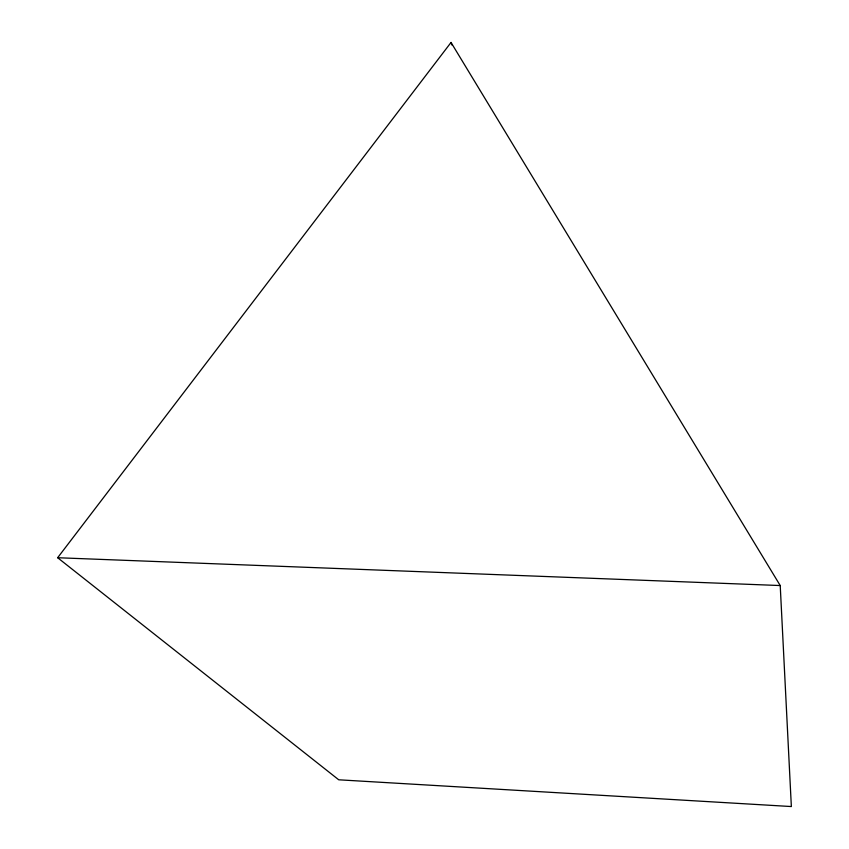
<?xml version="1.0" encoding="UTF-8"?>
<svg xmlns="http://www.w3.org/2000/svg" width="849" height="849" viewBox="0 0 849 849"><rect width="100%" height="100%" fill="white"/><g stroke="black" fill="none" stroke-linecap="round" stroke-linejoin="round"><path stroke-width="1.27" d="M57.647 557.729L451.031 42.45L780.22 585.545L791.353 806.55L338.74 779.796L57.647 557.729L780.22 585.545M451.031 42.45L451.838 44.965"/></g></svg>
